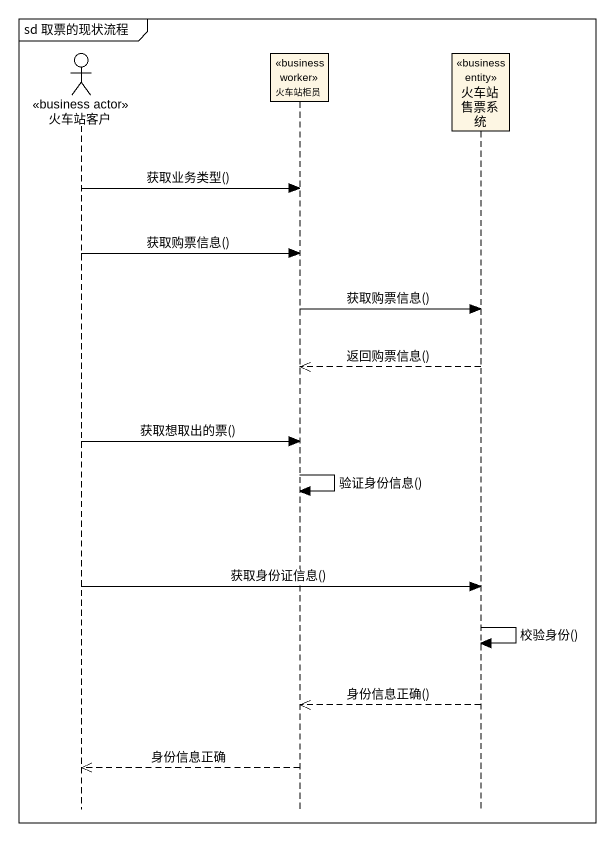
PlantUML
@startuml
mainframe sd 取票的现状流程
hide footbox
actor 火车站客户 <<business actor>>
participant 火车站柜员 <<business worker>>
participant 火车站售票系统 <<business entity>>

火车站客户 -> 火车站柜员 : 获取业务类型()
火车站客户 -> 火车站柜员 : 获取购票信息()
火车站柜员 -> 火车站售票系统 : 获取购票信息()
火车站售票系统 -->> 火车站柜员 : 返回购票信息()
火车站客户 -> 火车站柜员 : 获取想取出的票()
火车站柜员 -> 火车站柜员 : 验证身份信息()
火车站客户 -> 火车站售票系统 : 获取身份证信息()
火车站售票系统 -> 火车站售票系统 : 校验身份()
火车站售票系统 -->> 火车站柜员 : 身份信息正确()
火车站柜员 -->> 火车站客户 : 身份信息正确
@enduml
